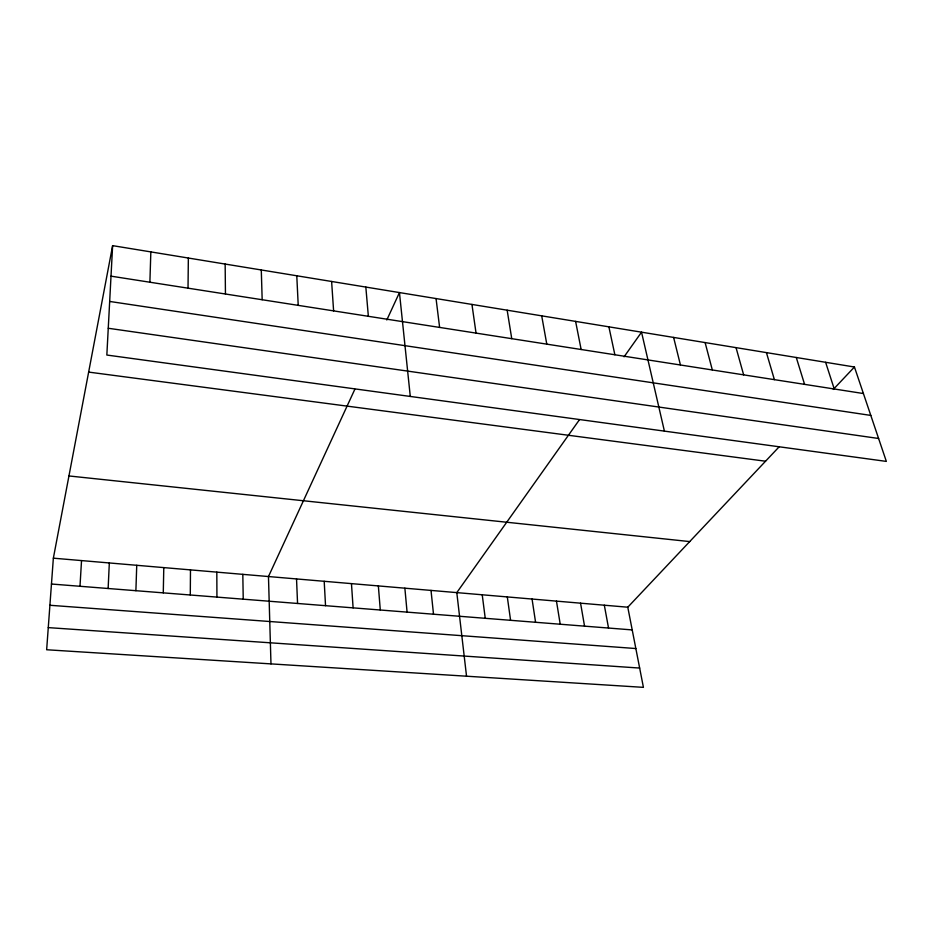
<?xml version="1.0" encoding="UTF-8"?>
<svg xmlns="http://www.w3.org/2000/svg" width="933" height="933" viewBox="0 0 933 933"><rect width="100%" height="100%" fill="white"/><g stroke="black" fill="none" stroke-linecap="round" stroke-linejoin="round"><path stroke-width="1.4" d="M190.285 594.986L190.484 569.876M188.023 288.169L188.349 258.033M163.275 592.852L163.788 567.602M149.886 282.221L150.843 251.898M135.891 590.694L136.743 565.293M108.135 588.501L109.324 562.961M112.625 245.647L106.84 355.041L886.35 461.403L854.441 367.007L112.625 245.647L53.356 558.179L46.65 649.753L643.42 687.353L627.781 607.208L779.078 446.884M79.993 586.274L81.533 560.581M354.855 389.248L268.471 576.536L270.978 663.888M386.81 319.984L399.452 292.577L410.287 396.443M579.346 419.862L456.797 592.607L466.535 676.203M624.072 356.814L641.542 332.183L664.401 431.116M833.286 389.423L854.441 367.007M48.271 627.617L639.665 668.063M49.904 605.272L635.851 648.54M51.455 584.023L632.212 629.915M53.356 558.179L627.781 607.208M68.949 475.958L689.709 541.583M88.647 372.092L765.538 461.217M108.263 328.264L878.606 438.487M109.674 301.452L870.804 415.418M111.015 276.156L863.41 393.539M825.612 362.296L834.254 388.991M796.281 357.502L804.584 384.361M766.425 352.616L774.39 379.649M736.044 347.647L743.636 374.856M705.115 342.586L712.322 369.969M673.614 337.431L680.437 364.99M608.887 326.842L614.87 354.762M575.603 321.395L581.142 349.502M604.327 605.202L608.538 628.049M541.7 315.844L546.785 344.137M580.559 603.173L584.548 626.148M556.465 601.12L560.22 624.224M507.155 310.199L511.751 338.679M532.055 599.033L535.577 622.276M471.946 304.438L476.04 333.104M507.307 596.922L510.584 620.305M482.221 594.776L485.242 618.299M436.049 298.56L439.618 327.425M431.011 590.414L433.507 614.217M404.864 588.175L407.08 612.13M365.829 287.072L368.36 316.299M378.355 585.912L380.291 610.007M331.612 281.474L333.606 310.876M351.461 583.615L353.106 607.861M324.194 581.294L325.535 605.68M296.776 275.771L298.222 305.359M296.531 578.927L297.557 603.464M261.287 269.975L262.173 299.738M242.813 574.343L243.233 599.173M225.156 264.062L225.448 294M216.818 572.127L216.934 597.097"/></g></svg>
